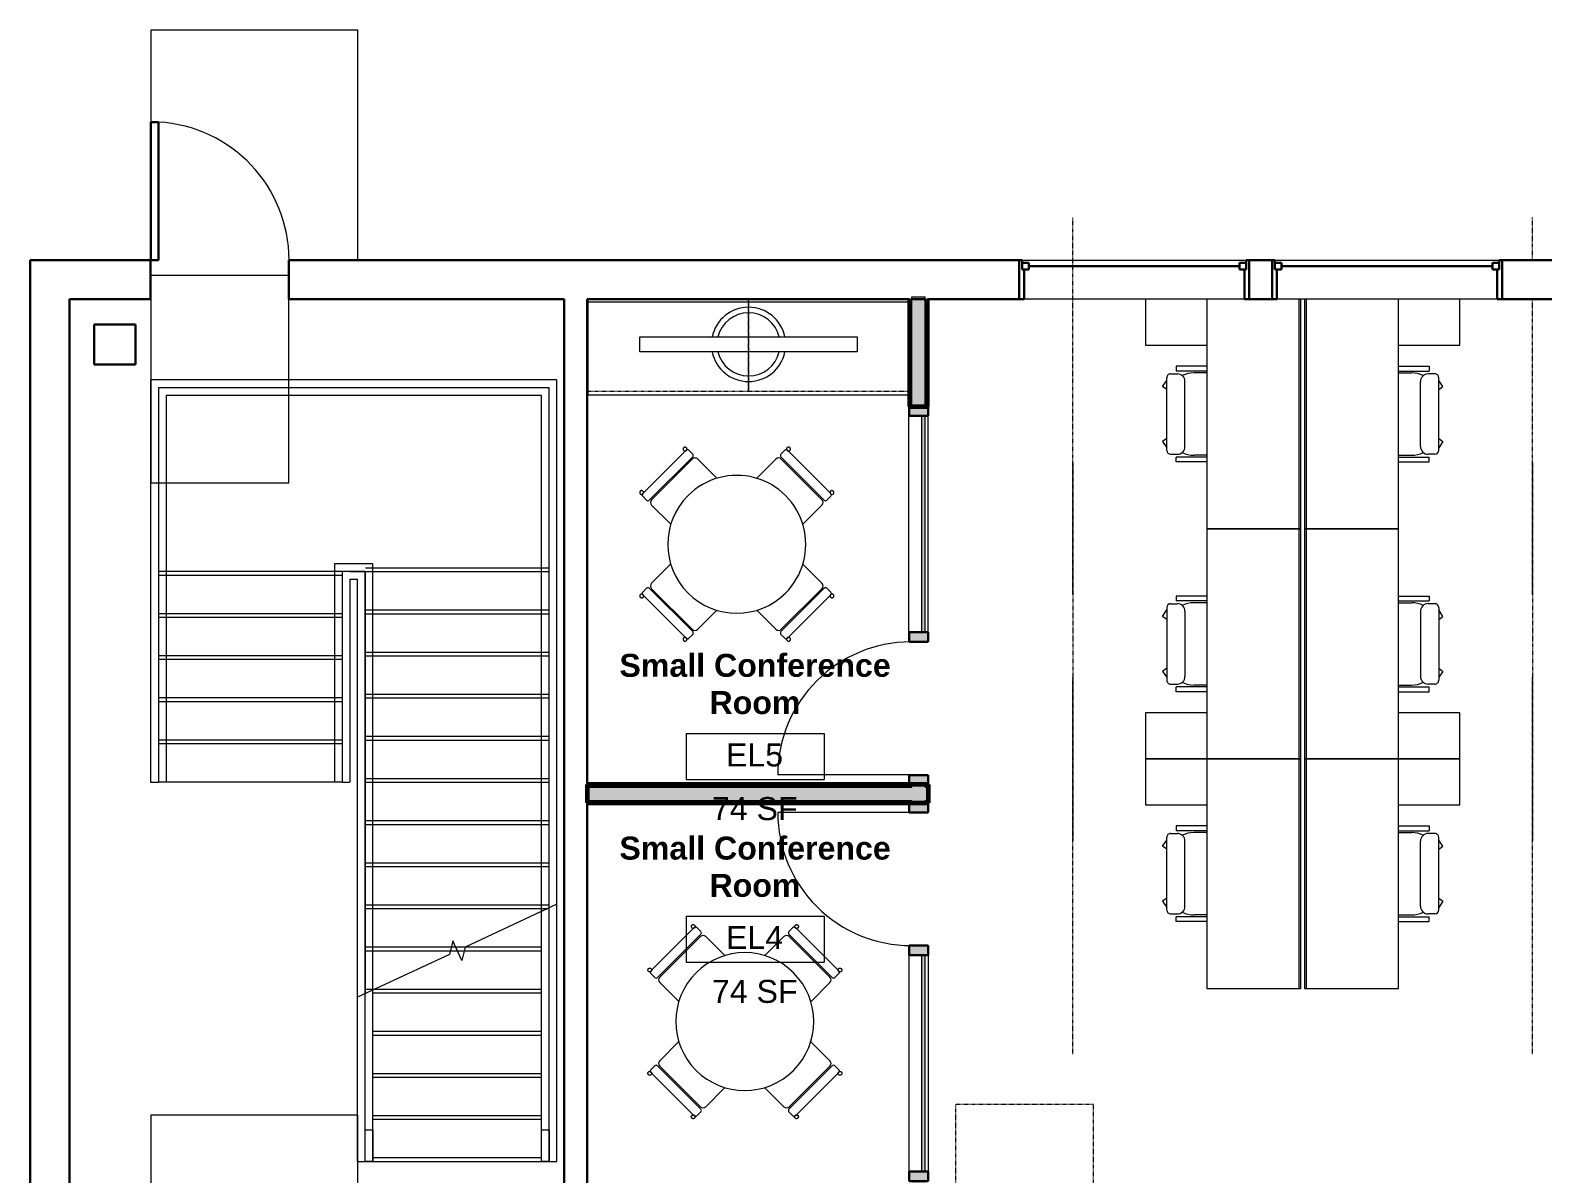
# Model space of a CAD drawing. Header units: millimetres. Extents: x 622 to 32901, y -1338 to 30648.
# Drawn here: x 622 to 10647, y 23065 to 30648 of the extents above; entities that cross this region are included whole.
import ezdxf

# ---------------------------------------------------------------- set-up
doc = ezdxf.new("R2010")
doc.units = ezdxf.units.MM
doc.header["$MEASUREMENT"] = 0
doc.linetypes.add('Dash', pattern=[0.25, 0.125, -0.125])
for name, color, linetype, lineweight in [('A-010-A_ROOM', 32, 'Continuous', 9), ('A-200-M_WALL', 113, 'Continuous', 30), ('A-200-M_WALL_EXT', 113, 'Continuous', 18), ('A-200-M_WALL_INT', 2, 'Continuous', 18), ('A-200-M_WALL_PAT', 111, 'Continuous', 60), ('A-214-M_CURT_WALL', 52, 'Continuous', 18), ('A-215-M_CURT_PANEL', 51, 'Continuous', 18), ('A-230-M_FLOOR', 192, 'Continuous', 18), ('A-242-M_STAIR', 31, 'Continuous', 18), ('A-242-MB_STAIR', 31, 'Continuous', 18), ('A-314-M_WINDO_GLASS', 151, 'Continuous', 30), ('A-314-M_WINDOW', 151, 'Continuous', 18), ('A-314-M_WINDOW_FRM', 151, 'Continuous', 30), ('A-325-M_DOOR', 31, 'Continuous', 18), ('A-325-M_DOOR_PANEL', 31, 'Continuous', 18), ('A-340-M_RAILING', 11, 'Continuous', 18), ('A-700-M_FFE', 30, 'Continuous', 9), ('A-700-MH_FFE', 30, 'Dash', 9), ('A-760-M_FFE_STORAGE', 31, 'Continuous', 9), ('E-640-M_COMM', 231, 'Continuous', 9), ('S-280-M_COLUMN', 52, 'Continuous', 18)]:
    doc.layers.add(name, color=color, linetype=linetype, lineweight=lineweight)
doc.styles.add('Arial_2', font='arial.ttf', dxfattribs={"height": 6})
doc.styles.add('Arial_B', font='arialbd.ttf', dxfattribs={"height": 6})

# ---------------------------------------------------------------- blocks, each defined once
blk = doc.blocks.new('Fixed - 60_ x 72_-458242-Level 1')
at = {"layer": 'A-314-M_WINDO_GLASS', "color": 55}
blk.add_line((-29, 3.47), (26, 3.47), dxfattribs=at)
at = {"layer": 'A-314-M_WINDOW_FRM', "color": 55}
for p, q in [((-31.5, 5.09), (-30.75, 5.09)), ((-30.75, 2.59), (-30.75, 5.09)), ((-30.75, 4.34), (-30.75, 2.59)), ((-30.75, 4.34), (-29, 4.34)), ((-29, 4.34), (-29, 2.59)), ((26, 4.34), (26, 2.59)), ((27.75, 4.34), (26, 4.34)), ((27.75, 2.59), (27.75, 5.09)), ((28.5, 5.09), (27.75, 5.09)), ((27.75, 4.34), (27.75, 2.59)), ((-30.75, 2.59), (-29, 2.59)), ((-30.75, 2.59), (-30.25, 2.59)), ((-30.25, -5.09), (-30.25, 2.59)), ((27.75, 2.59), (26, 2.59)), ((27.25, 2.59), (27.75, 2.59)), ((27.25, 2.59), (27.25, -5.09)), ((-30.25, -5.09), (-31.5, -5.09)), ((27.25, -5.09), (28.5, -5.09))]:
    blk.add_line(p, q, dxfattribs=at)
blk = doc.blocks.new('Single-Flush_BVL - 36_ x 84_-458243-Level 1')
at = {"layer": 'A-325-M_DOOR', "color": 8}
for p, q in [((-18, 53.09), (-18, 5.09)), ((18, 53.09), (-18, 53.09)), ((18, 5.09), (18, 53.09)), ((-36, -5.09), (-36, -65.09)), ((18, -65.09), (18, -5.09)), ((-36, -65.09), (18, -65.09))]:
    blk.add_line(p, q, dxfattribs=at)
blk.add_arc((18, -5.09), 36.07, 180, 266.8211, dxfattribs=at)
at = {"layer": 'A-325-M_DOOR_PANEL', "color": 55, "lineweight": 30}
for p, q in [((16, -5.09), (16, -41.11)), ((18, -5.09), (16, -5.09)), ((18, -5.09), (18, -41.11)), ((18, -41.11), (16, -41.11))]:
    blk.add_line(p, q, dxfattribs=at)
blk = doc.blocks.new('Single-Flush_BVL - 36_ x 84_-570528-Level 1')
at = {"layer": 'A-325-M_DOOR', "color": 8}
for p, q in [((-18, 51.06), (-18, 3.06)), ((18, 51.06), (-18, 51.06)), ((18, 3.06), (18, 51.06)), ((-36, -3.06), (-36, -63.06)), ((18, -63.06), (18, -3.06)), ((-36, -63.06), (18, -63.06))]:
    blk.add_line(p, q, dxfattribs=at)
blk.add_arc((18, -3.06), 36.07, 180, 266.8211, dxfattribs=at)
at = {"layer": 'A-325-M_DOOR_PANEL', "color": 55, "lineweight": 30}
for p, q in [((16, -3.06), (16, -39.07)), ((18, -3.06), (16, -3.06)), ((18, -3.06), (18, -39.07)), ((18, -39.07), (16, -39.07))]:
    blk.add_line(p, q, dxfattribs=at)
blk = doc.blocks.new('Glulam-Western Species-Column - 10_75x10_5-390985-Level 1')
at = {"layer": 'S-280-M_COLUMN', "color": 55, "lineweight": 30}
for p, q in [((5.375, 5.25), (-5.375, 5.25)), ((-5.375, 5.25), (-5.375, -5.25)), ((5.375, -5.25), (5.375, 5.25)), ((-5.375, -5.25), (5.375, -5.25))]:
    blk.add_line(p, q, dxfattribs=at)
blk = doc.blocks.new('Top Rail Type - Top Rail_Internal_-392177-Level 1')
at = {"layer": 'A-340-M_RAILING', "color": 8}
for p, q in [((709.31, 589.91), (711.31, 589.91)), ((709.31, 581.66), (709.31, 589.91)), ((711.31, 589.91), (711.31, 581.66)), ((711.31, 581.66), (709.31, 581.66))]:
    blk.add_line(p, q, dxfattribs=at)
blk = doc.blocks.new('Top Rail Type - Top Rail_Internal_-V3-Level 1')
at = {"layer": 'A-340-M_RAILING', "color": 8}
for p, q in [((701.31, 737.66), (701.31, 732.66)), ((706.31, 737.66), (701.31, 737.66)), ((703.31, 735.66), (703.31, 732.66)), ((706.31, 735.66), (703.31, 735.66)), ((711.31, 737.66), (706.31, 737.66)), ((709.31, 735.66), (706.31, 735.66)), ((709.31, 625.46), (709.31, 735.66)), ((711.31, 735.66), (711.31, 737.66)), ((711.31, 626.4), (711.31, 735.66)), ((701.31, 732.66), (701.31, 680.66)), ((703.31, 732.66), (703.31, 680.66)), ((703.31, 680.66), (701.31, 680.66)), ((711.31, 626.4), (709.31, 625.46)), ((709.31, 581.66), (709.31, 625.46)), ((711.31, 581.66), (711.31, 626.4)), ((709.31, 581.66), (711.31, 581.66))]:
    blk.add_line(p, q, dxfattribs=at)
blk = doc.blocks.new('Top Rail Type - Top Rail_Internal_-392188-Level 1')
at = {"layer": 'A-340-M_RAILING', "color": 8}
for p, q in [((755.31, 589.91), (757.31, 589.91)), ((755.31, 581.66), (755.31, 589.91)), ((757.31, 589.91), (757.31, 581.66)), ((757.31, 581.66), (755.31, 581.66))]:
    blk.add_line(p, q, dxfattribs=at)
blk = doc.blocks.new('Top Rail Type - Top Rail_Internal_-V4-Level 1')
at = {"layer": 'A-340-M_RAILING', "color": 8}
for p, q in [((655.31, 783.66), (655.31, 746.66)), ((757.31, 783.66), (655.31, 783.66)), ((657.31, 781.66), (657.31, 746.66)), ((755.31, 781.66), (657.31, 781.66)), ((755.31, 735.66), (755.31, 781.66)), ((757.31, 735.66), (757.31, 783.66)), ((655.31, 746.66), (655.31, 680.66)), ((657.31, 746.66), (657.31, 680.66)), ((755.31, 646.91), (755.31, 735.66)), ((757.31, 647.85), (757.31, 735.66)), ((657.31, 680.66), (655.31, 680.66)), ((757.31, 647.85), (755.31, 646.91)), ((757.31, 581.66), (757.31, 647.85)), ((755.31, 581.66), (755.31, 646.91)), ((755.31, 581.66), (757.31, 581.66))]:
    blk.add_line(p, q, dxfattribs=at)
blk = doc.blocks.new('Office Workstation A - Office Workstation A-V17-Level 1')
at = {"layer": 'A-700-M_FFE'}
for p, q in [((30, -0.5), (-30, -0.5)), ((-30, -0.5), (-30, -1)), ((-30, -1), (-30, -25)), ((-30, -1), (30, -1)), ((30, -1), (30, -0.5)), ((30, -25), (30, -1)), ((-30, -25), (30, -25)), ((18, -25), (18, -41)), ((18, -41), (30, -41))]:
    blk.add_line(p, q, dxfattribs=at)
at = {"layer": 'A-700-MH_FFE'}
for p, q in [((-47.14, -60), (30, -60)), ((40.19, -60), (51.42, -60))]:
    blk.add_line(p, q, dxfattribs=at)
blk = doc.blocks.new('Office Workstation A - Office Workstation A-V13-Level 1')
at = {"layer": 'A-700-M_FFE'}
for p, q in [((30, 41), (18, 41)), ((18, 41), (18, 25)), ((30, 25), (30, 41)), ((30, 25), (-30, 25)), ((-30, 25), (-30, 1)), ((30, 1), (30, 25)), ((30, 1), (-30, 1)), ((-30, 1), (-30, 0.5)), ((-30, 0.5), (30, 0.5)), ((30, 0.5), (30, 1))]:
    blk.add_line(p, q, dxfattribs=at)
at = {"layer": 'A-700-MH_FFE'}
blk.add_line((-47.14, 60), (51.42, 60), dxfattribs=at)
blk = doc.blocks.new('Office Workstation A - Office Workstation A-548036-Level 1')
at = {"layer": 'A-700-M_FFE'}
for p, q in [((30, -0.5), (-30, -0.5)), ((-30, -0.5), (-30, -1)), ((-30, -1), (-30, -25)), ((-30, -1), (30, -1)), ((30, -1), (30, -0.5)), ((30, -25), (30, -1)), ((-30, -25), (30, -25)), ((18, -25), (18, -41)), ((30, -41), (30, -25)), ((18, -41), (30, -41))]:
    blk.add_line(p, q, dxfattribs=at)
at = {"layer": 'A-700-MH_FFE'}
blk.add_line((-47.14, -60), (51.42, -60), dxfattribs=at)
blk = doc.blocks.new('Office Workstation A - Office Workstation A-V21-Level 1')
at = {"layer": 'A-700-M_FFE'}
for p, q in [((30, 41), (18, 41)), ((18, 41), (18, 25)), ((30, 25), (-30, 25)), ((-30, 25), (-30, 1)), ((30, 14), (30, 25)), ((30, 1), (30, 8)), ((30, 1), (-30, 1)), ((-30, 1), (-30, 0.5)), ((-30, 0.5), (30, 0.5)), ((30, 0.5), (30, 1))]:
    blk.add_line(p, q, dxfattribs=at)
at = {"layer": 'A-700-MH_FFE'}
blk.add_line((-47.14, 60), (51.42, 60), dxfattribs=at)
blk = doc.blocks.new('Chair-Executive - Chair-Executive-556997-Level 1')
at = {"layer": 'A-700-M_FFE'}
for p, q in [((-6.95, 0.75), (-6.95, -7.25)), ((-5.69, 0.75), (-5.69, -7.25)), ((-5.2, 0.75), (-5.2, -2.61)), ((16.3, 0.75), (16.3, -2.61)), ((16.78, 0.75), (16.78, -7.25)), ((18.05, 0.75), (18.05, -7.25)), ((-6.95, -7.25), (-5.69, -7.25)), ((-4.94, -8.74), (-4.94, -6.97)), ((-2.95, -4.97), (14.05, -4.97)), ((16.04, -8.74), (16.04, -6.97)), ((18.05, -7.25), (16.78, -7.25)), ((-3.95, -9.74), (15.05, -9.74)), ((-1.64, -10.85), (-3.3, -9.74)), ((-0.83, -9.74), (-1.64, -10.85)), ((11.93, -9.74), (12.74, -10.85)), ((12.74, -10.85), (14.28, -9.74))]:
    blk.add_line(p, q, dxfattribs=at)
for centre, radius, start, end in [((1.8, -2.61), 7, 180, 206.1658), ((9.3, -2.61), 7, 333.8316, 0), ((-2.95, -6.97), 2, 90, 180), ((14.05, -6.97), 2, 0, 90), ((-3.95, -8.74), 0.993, 180, 270), ((15.05, -8.74), 0.993, 270, 0)]:
    blk.add_arc(centre, radius, start, end, dxfattribs=at)
blk = doc.blocks.new('Chair-Executive - Chair-Executive-565713-Level 1')
at = {"layer": 'A-700-M_FFE'}
for p, q in [((-4.94, 8.74), (-4.94, 6.97)), ((-3.95, 9.74), (15.05, 9.74)), ((-1.64, 10.85), (-3.3, 9.74)), ((-0.83, 9.74), (-1.64, 10.85)), ((11.93, 9.74), (12.74, 10.85)), ((12.74, 10.85), (14.28, 9.74)), ((16.04, 8.74), (16.04, 6.97)), ((-6.95, 7.25), (-5.69, 7.25)), ((-6.95, -0.75), (-6.95, 7.25)), ((-5.69, -0.75), (-5.69, 7.25)), ((-2.95, 4.97), (14.05, 4.97)), ((16.78, -0.75), (16.78, 7.25)), ((18.05, 7.25), (16.78, 7.25)), ((18.05, -0.75), (18.05, 7.25)), ((-5.2, -0.75), (-5.2, 2.61)), ((16.3, -0.75), (16.3, 2.61))]:
    blk.add_line(p, q, dxfattribs=at)
for centre, radius, start, end in [((-3.95, 8.74), 0.993, 90, 180), ((15.05, 8.74), 0.993, 360, 90), ((1.8, 2.61), 7, 153.8342, 180), ((-2.95, 6.97), 2, 180, 270), ((14.05, 6.97), 2, 270, 360), ((9.3, 2.61), 7, 360, 26.1684)]:
    blk.add_arc(centre, radius, start, end, dxfattribs=at)
blk = doc.blocks.new('Single-Flush_BVL - 36_ x 84_-585701-Level 1')
at = {"layer": 'A-325-M_DOOR', "linetype": 'Dash'}
for p, q in [((-18, 50.38), (-18, 2.38)), ((18, 50.38), (-18, 50.38)), ((18, 2.38), (18, 50.38)), ((-36, -2.38), (-36, -62.37)), ((18, -62.37), (18, -2.38)), ((-36, -62.37), (18, -62.37))]:
    blk.add_line(p, q, dxfattribs=at)
at = {"layer": 'A-325-M_DOOR', "lineweight": 9}
blk.add_arc((18, -2.38), 36.07, 180, 266.8211, dxfattribs=at)
at = {"layer": 'A-325-M_DOOR_PANEL', "lineweight": 30}
for p, q in [((16, -2.38), (16, -38.39)), ((18, -2.38), (16, -2.38)), ((18, -2.38), (18, -38.39)), ((18, -38.39), (16, -38.39))]:
    blk.add_line(p, q, dxfattribs=at)
blk = doc.blocks.new('System Panel - Glazed-585467-Level 1')
at = {"layer": 'A-215-M_CURT_PANEL', "lineweight": 9}
blk.add_hatch(color=254, dxfattribs=at).paths.add_polyline_path([(28.25, 1.75), (-28.25, 1.75), (-28.25, 0.75), (28.25, 0.75)], flags=0)
at = {"layer": 'A-215-M_CURT_PANEL'}
for p, q in [((28.25, 1.75), (-28.25, 1.75)), ((-28.25, 1.75), (-28.25, 0.75)), ((-28.25, 0.75), (28.25, 0.75)), ((28.25, 0.75), (28.25, 1.75))]:
    blk.add_line(p, q, dxfattribs=at)
blk = doc.blocks.new('Door-Curtain-Wall-Single-Glass - Door-Curtain-Wall-Single-Glass-665440-Level 1')
at = {"layer": 'A-325-M_DOOR', "lineweight": 9}
blk.add_arc((17.375, -2), 34.75, 180, 270, dxfattribs=at)
at = {"layer": 'A-325-M_DOOR_PANEL', "lineweight": 9}
blk.add_line((17.375, -2.5), (17.375, -36.75), dxfattribs=at)
blk = doc.blocks.new('Rectangular Mullion - 2_5_ x 5_ rectangular-585465-Level 1')
at = {"layer": 'A-214-M_CURT_WALL', "lineweight": 9}
for p, q in [((851.18, 719.78), (851.18, 776.28)), ((856.18, 719.78), (856.18, 776.28))]:
    blk.add_line(p, q, dxfattribs=at)
blk = doc.blocks.new('Rectangular Mullion - 2_5_ x 5_ rectangular-583375-Level 1')
at = {"layer": 'A-214-M_CURT_WALL', "lineweight": 9}
blk.add_hatch(color=254, dxfattribs=at).paths.add_polyline_path([(0, -1.75), (0, -2.5), (-2.5, -2.5), (-2.5, 2.5), (0, 2.5), (0, -0.75)], flags=0)
at = {"layer": 'A-214-M_CURT_WALL', "lineweight": 30}
for p, q in [((-2.5, 2.5), (0, 2.5)), ((-2.5, -2.5), (-2.5, 2.5)), ((0, 2.5), (0, -2.5)), ((0, -2.5), (-2.5, -2.5))]:
    blk.add_line(p, q, dxfattribs=at)
blk = doc.blocks.new('Rectangular Mullion - 2_5_ x 5_ rectangular-V22-Level 1')
at = {"layer": 'A-214-M_CURT_WALL', "lineweight": 9}
blk.add_hatch(color=254, dxfattribs=at).paths.add_polyline_path([(-2.5, -0.75), (-2.5, -2.5), (0, -2.5), (0, 2.5), (-2.5, 2.5), (-2.5, 1.75)], flags=0)
at = {"layer": 'A-214-M_CURT_WALL', "lineweight": 30}
for p, q in [((0, 2.5), (-2.5, 2.5)), ((-2.5, 2.5), (-2.5, -2.5)), ((0, -2.5), (0, 2.5)), ((-2.5, -2.5), (0, -2.5))]:
    blk.add_line(p, q, dxfattribs=at)
blk = doc.blocks.new('Rectangular Mullion - 2_5_ x 5_ rectangular-V23-Level 1')
at = {"layer": 'A-214-M_CURT_WALL', "lineweight": 9}
blk.add_hatch(color=254, dxfattribs=at).paths.add_polyline_path([(1.25, 2.5), (1.25, -2.5), (-1.25, -2.5), (-1.25, 2.5)], flags=0)
at = {"layer": 'A-214-M_CURT_WALL', "lineweight": 30}
for p, q in [((-1.25, 2.5), (1.25, 2.5)), ((-1.25, -2.5), (-1.25, 2.5)), ((1.25, 2.5), (1.25, -2.5)), ((1.25, -2.5), (-1.25, -2.5))]:
    blk.add_line(p, q, dxfattribs=at)
blk = doc.blocks.new('System Panel - Glazed-587182-Level 1')
at = {"layer": 'A-215-M_CURT_PANEL', "lineweight": 9}
blk.add_hatch(color=254, dxfattribs=at).paths.add_polyline_path([(-28.25, -0.75), (-28.25, -1.75), (28.25, -1.75), (28.25, -0.75), (-1.08, -0.75)], flags=0)
at = {"layer": 'A-215-M_CURT_PANEL'}
for p, q in [((28.25, -0.75), (-28.25, -0.75)), ((-28.25, -0.75), (-28.25, -1.75)), ((-28.25, -1.75), (28.25, -1.75)), ((28.25, -1.75), (28.25, -0.75))]:
    blk.add_line(p, q, dxfattribs=at)
blk = doc.blocks.new('Door-Curtain-Wall-Single-Glass - Door-Curtain-Wall-Single-Glass-665441-Level 1')
at = {"layer": 'A-325-M_DOOR', "lineweight": 9}
blk.add_arc((17.375, 2), 34.75, 90, 180, dxfattribs=at)
at = {"layer": 'A-325-M_DOOR_PANEL', "lineweight": 9}
blk.add_line((17.375, 2.5), (17.375, 36.75), dxfattribs=at)
blk = doc.blocks.new('Rectangular Mullion - 2_5_ x 5_ rectangular-587180-Level 1')
at = {"layer": 'A-214-M_CURT_WALL', "lineweight": 9}
for p, q in [((851.18, 635.53), (851.18, 579.03)), ((856.18, 635.53), (856.18, 579.03))]:
    blk.add_line(p, q, dxfattribs=at)
blk = doc.blocks.new('Rectangular Mullion - 2_5_ x 5_ rectangular-585544-Level 1')
at = {"layer": 'A-214-M_CURT_WALL', "lineweight": 9}
blk.add_hatch(color=254, dxfattribs=at).paths.add_polyline_path([(-2.5, 2.5), (0, 2.5), (0, -2.5), (-2.5, -2.5), (-2.5, -1.75)], flags=0)
at = {"layer": 'A-214-M_CURT_WALL', "lineweight": 30}
for p, q in [((-2.5, 2.5), (0, 2.5)), ((-2.5, -2.5), (-2.5, 2.5)), ((0, 2.5), (0, -2.5)), ((0, -2.5), (-2.5, -2.5))]:
    blk.add_line(p, q, dxfattribs=at)
blk = doc.blocks.new('Rectangular Mullion - 2_5_ x 5_ rectangular-585547-Level 1')
at = {"layer": 'A-214-M_CURT_WALL', "lineweight": 9}
blk.add_hatch(color=254, dxfattribs=at).paths.add_polyline_path([(0, -2.375), (0, 2.5), (-2.5, 2.5), (-2.5, -2.5), (0, -2.5)], flags=0)
at = {"layer": 'A-214-M_CURT_WALL', "lineweight": 30}
for p, q in [((0, 2.5), (-2.5, 2.5)), ((-2.5, 2.5), (-2.5, -2.5)), ((0, -2.5), (0, 2.5)), ((-2.5, -2.5), (0, -2.5))]:
    blk.add_line(p, q, dxfattribs=at)
blk = doc.blocks.new('Rectangular Mullion - 2_5_ x 5_ rectangular-585533-Level 1')
at = {"layer": 'A-214-M_CURT_WALL', "lineweight": 9}
blk.add_hatch(color=254, dxfattribs=at).paths.add_polyline_path([(-1.25, 1.75), (-1.25, 2.5), (1.25, 2.5), (1.25, -2.5), (-1.25, -2.5), (-1.25, 0.75)], flags=0)
at = {"layer": 'A-214-M_CURT_WALL', "lineweight": 30}
for p, q in [((-1.25, 2.5), (1.25, 2.5)), ((-1.25, -2.5), (-1.25, 2.5)), ((1.25, 2.5), (1.25, -2.5)), ((1.25, -2.5), (-1.25, -2.5))]:
    blk.add_line(p, q, dxfattribs=at)
blk = doc.blocks.new('Counter Top_BVL - 24_ Depth-584013-Level 1')
at = {"layer": 'A-760-M_FFE_STORAGE'}
for p, q in [((-47.26, 0), (-47.26, -25)), ((36.74, -0.75), (-47.26, -0.75)), ((-47.26, -25), (36.74, -25))]:
    blk.add_line(p, q, dxfattribs=at)
blk = doc.blocks.new('Table-Dining Round w Chairs - 36_ Diameter-443376-Level 1')
at = {"layer": 'A-700-M_FFE'}
for start, end in [(90, 270), (270, 90)]:
    blk.add_arc((4.08, -7.28), 18, start, end, dxfattribs=at)
blk = doc.blocks.new('Chair-Breuer - Chair-Breuer-443338-Level 1')
at = {"layer": 'A-700-M_FFE'}
for p, q in [((-8.5, 2.06), (-8.5, -5)), ((8.5, -5), (8.5, 2.06)), ((-8.5, -6.85), (-8.5, -8.3)), ((8, -6.35), (-8, -6.35)), ((-7.5, -6), (7.5, -6)), ((8.5, -8.3), (8.5, -6.85)), ((-8, -8.8), (8, -8.8))]:
    blk.add_line(p, q, dxfattribs=at)
for centre, radius, start, end in [((-7.5, -5), 1, 180, 270), ((-8, -6.85), 0.5, 90, 180), ((7.5, -5), 1, 270, 360), ((8, -6.85), 0.5, 0, 90), ((-8, -8.3), 0.5, 180, 270), ((8, -8.3), 0.5, 270, 0)]:
    blk.add_arc(centre, radius, start, end, dxfattribs=at)
for points in [[(-8.01, -8.68), (-8.05, -8.68), (-8.13, -8.68), (-8.25, -8.73), (-8.35, -8.8), (-8.45, -8.92), (-8.53, -9.11), (-8.5, -9.33), (-8.41, -9.49), (-8.3, -9.59), (-8.16, -9.66), (-8.06, -9.67), (-8.01, -9.67)], [(-8.01, -9.67), (-7.97, -9.67), (-7.89, -9.66), (-7.78, -9.62), (-7.68, -9.55), (-7.57, -9.43), (-7.49, -9.24), (-7.52, -9.02), (-7.61, -8.86), (-7.72, -8.76), (-7.86, -8.69), (-7.96, -8.68), (-8.01, -8.68)], [(8.02, -8.68), (7.98, -8.68), (7.9, -8.68), (7.79, -8.73), (7.69, -8.8), (7.58, -8.92), (7.5, -9.11), (7.53, -9.33), (7.62, -9.49), (7.73, -9.59), (7.87, -9.66), (7.97, -9.67), (8.02, -9.67)], [(8.02, -9.67), (8.06, -9.67), (8.14, -9.66), (8.26, -9.62), (8.36, -9.55), (8.46, -9.43), (8.54, -9.24), (8.51, -9.02), (8.42, -8.86), (8.31, -8.76), (8.17, -8.69), (8.07, -8.68), (8.02, -8.68)]]:
    blk.add_open_spline(points, degree=3, knots=[0, 0, 0, 0, 0.076923, 0.153846, 0.230769, 0.307692, 0.461538, 0.615385, 0.711538, 0.807692, 0.903846, 1, 1, 1, 1], dxfattribs=at)
blk = doc.blocks.new('Chair-Breuer - Chair-Breuer-V8-Level 1')
at = {"layer": 'A-700-M_FFE'}
for p, q in [((-8.5, 2.13), (-8.5, -5)), ((8.5, -5), (8.5, 2.12)), ((-8.5, -6.85), (-8.5, -8.3)), ((8, -6.35), (-8, -6.35)), ((-7.5, -6), (7.5, -6)), ((8.5, -8.3), (8.5, -6.85)), ((-8, -8.8), (8, -8.8))]:
    blk.add_line(p, q, dxfattribs=at)
for centre, radius, start, end in [((-7.5, -5), 1, 180, 270), ((-8, -6.85), 0.5, 90, 180), ((7.5, -5), 1, 270, 360), ((8, -6.85), 0.5, 0, 90), ((-8, -8.3), 0.5, 180, 270), ((8, -8.3), 0.5, 270, 0)]:
    blk.add_arc(centre, radius, start, end, dxfattribs=at)
for points in [[(-8.01, -8.68), (-8.05, -8.68), (-8.13, -8.68), (-8.25, -8.73), (-8.35, -8.8), (-8.45, -8.92), (-8.53, -9.11), (-8.5, -9.33), (-8.41, -9.49), (-8.3, -9.59), (-8.16, -9.66), (-8.06, -9.67), (-8.01, -9.67)], [(-8.01, -9.67), (-7.97, -9.67), (-7.89, -9.66), (-7.78, -9.62), (-7.68, -9.55), (-7.57, -9.43), (-7.49, -9.24), (-7.52, -9.02), (-7.61, -8.86), (-7.72, -8.76), (-7.86, -8.69), (-7.96, -8.68), (-8.01, -8.68)], [(8.02, -8.68), (7.98, -8.68), (7.9, -8.68), (7.79, -8.73), (7.69, -8.8), (7.58, -8.92), (7.5, -9.11), (7.53, -9.33), (7.62, -9.49), (7.73, -9.59), (7.87, -9.66), (7.97, -9.67), (8.02, -9.67)], [(8.02, -9.67), (8.06, -9.67), (8.14, -9.66), (8.26, -9.62), (8.36, -9.55), (8.46, -9.43), (8.54, -9.24), (8.51, -9.02), (8.42, -8.86), (8.31, -8.76), (8.17, -8.69), (8.07, -8.68), (8.02, -8.68)]]:
    blk.add_open_spline(points, degree=3, knots=[0, 0, 0, 0, 0.076923, 0.153846, 0.230769, 0.307692, 0.461538, 0.615385, 0.711538, 0.807692, 0.903846, 1, 1, 1, 1], dxfattribs=at)
blk = doc.blocks.new('Table-Dining Round w Chairs - 36_ Diameter-584641-Level 1')
at = {"layer": 'A-700-M_FFE'}
for start, end in [(90, 270), (270, 90)]:
    blk.add_arc((4.08, 7.28), 18, start, end, dxfattribs=at)
blk = doc.blocks.new('Chair-Breuer - Chair-Breuer-V26-Level 1')
at = {"layer": 'A-700-M_FFE'}
for p, q in [((-8.5, 6.85), (-8.5, 8.3)), ((-8, 8.8), (8, 8.8)), ((8.5, 8.3), (8.5, 6.85)), ((-8.5, -2.06), (-8.5, 5)), ((8, 6.35), (-8, 6.35)), ((-7.5, 6), (7.5, 6)), ((8.5, 5), (8.5, -2.06))]:
    blk.add_line(p, q, dxfattribs=at)
for centre, radius, start, end in [((-8, 8.3), 0.5, 90, 180), ((8, 8.3), 0.5, 360, 90), ((-8, 6.85), 0.5, 180, 270), ((-7.5, 5), 1, 90, 180), ((7.5, 5), 1, 0, 90), ((8, 6.85), 0.5, 270, 360)]:
    blk.add_arc(centre, radius, start, end, dxfattribs=at)
for points in [[(-8.01, 8.68), (-8.06, 8.68), (-8.16, 8.69), (-8.3, 8.76), (-8.41, 8.86), (-8.5, 9.02), (-8.53, 9.24), (-8.45, 9.43), (-8.35, 9.55), (-8.25, 9.62), (-8.13, 9.66), (-8.05, 9.67), (-8.01, 9.67)], [(-8.01, 9.67), (-7.96, 9.67), (-7.86, 9.66), (-7.72, 9.59), (-7.61, 9.49), (-7.52, 9.33), (-7.49, 9.11), (-7.57, 8.92), (-7.68, 8.8), (-7.78, 8.73), (-7.89, 8.68), (-7.97, 8.68), (-8.01, 8.68)], [(8.02, 8.68), (7.97, 8.68), (7.87, 8.69), (7.73, 8.76), (7.62, 8.86), (7.53, 9.02), (7.5, 9.24), (7.58, 9.43), (7.69, 9.55), (7.79, 9.62), (7.9, 9.66), (7.98, 9.67), (8.02, 9.67)], [(8.02, 9.67), (8.07, 9.67), (8.17, 9.66), (8.31, 9.59), (8.42, 9.49), (8.51, 9.33), (8.54, 9.11), (8.46, 8.92), (8.36, 8.8), (8.26, 8.73), (8.14, 8.68), (8.06, 8.68), (8.02, 8.68)]]:
    blk.add_open_spline(points, degree=3, knots=[-1, -1, -1, -1, -0.903846, -0.807692, -0.711538, -0.615385, -0.461538, -0.307692, -0.230769, -0.153846, -0.076923, 0, 0, 0, 0], dxfattribs=at)
blk = doc.blocks.new('Chair-Breuer - Chair-Breuer-V27-Level 1')
at = {"layer": 'A-700-M_FFE'}
for p, q in [((-8.5, 6.85), (-8.5, 8.3)), ((-8, 8.8), (8, 8.8)), ((8.5, 8.3), (8.5, 6.85)), ((-8.5, -2.13), (-8.5, 5)), ((8, 6.35), (-8, 6.35)), ((-7.5, 6), (7.5, 6)), ((8.5, 5), (8.5, -2.12))]:
    blk.add_line(p, q, dxfattribs=at)
for centre, radius, start, end in [((-8, 8.3), 0.5, 90, 180), ((8, 8.3), 0.5, 360, 90), ((-8, 6.85), 0.5, 180, 270), ((-7.5, 5), 1, 90, 180), ((7.5, 5), 1, 0, 90), ((8, 6.85), 0.5, 270, 360)]:
    blk.add_arc(centre, radius, start, end, dxfattribs=at)
for points in [[(-8.01, 8.68), (-8.06, 8.68), (-8.16, 8.69), (-8.3, 8.76), (-8.41, 8.86), (-8.5, 9.02), (-8.53, 9.24), (-8.45, 9.43), (-8.35, 9.55), (-8.25, 9.62), (-8.13, 9.66), (-8.05, 9.67), (-8.01, 9.67)], [(-8.01, 9.67), (-7.96, 9.67), (-7.86, 9.66), (-7.72, 9.59), (-7.61, 9.49), (-7.52, 9.33), (-7.49, 9.11), (-7.57, 8.92), (-7.68, 8.8), (-7.78, 8.73), (-7.89, 8.68), (-7.97, 8.68), (-8.01, 8.68)], [(8.02, 8.68), (7.97, 8.68), (7.87, 8.69), (7.73, 8.76), (7.62, 8.86), (7.53, 9.02), (7.5, 9.24), (7.58, 9.43), (7.69, 9.55), (7.79, 9.62), (7.9, 9.66), (7.98, 9.67), (8.02, 9.67)], [(8.02, 9.67), (8.07, 9.67), (8.17, 9.66), (8.31, 9.59), (8.42, 9.49), (8.51, 9.33), (8.54, 9.11), (8.46, 8.92), (8.36, 8.8), (8.26, 8.73), (8.14, 8.68), (8.06, 8.68), (8.02, 8.68)]]:
    blk.add_open_spline(points, degree=3, knots=[-1, -1, -1, -1, -0.903846, -0.807692, -0.711538, -0.615385, -0.461538, -0.307692, -0.230769, -0.153846, -0.076923, 0, 0, 0, 0], dxfattribs=at)
blk = doc.blocks.new('TV_BVL - Conference Room TV - 65_-584797-Level 1')
at = {"layer": 'E-640-M_COMM'}
for p, q in [((-28.35, 1.94), (28.35, 1.94)), ((-28.35, -1.94), (-28.35, 1.94)), ((28.35, 1.94), (28.35, -1.94)), ((28.35, -1.94), (-28.35, -1.94))]:
    blk.add_line(p, q, dxfattribs=at)
for radius, start, end in [(9.7, 11.537, 168.463), (8.24, 13.609, 166.391), (9.7, 191.537, 348.463), (8.24, 193.609, 346.391)]:
    blk.add_arc((0, 0), radius, start, end, dxfattribs=at)
blk = doc.blocks.new('Base Cabinet-Double Door _ 2 Drawer - 42_-554996-Level 1')
at = {"layer": 'A-760-M_FFE_STORAGE', "linetype": 'Dash'}
for p, q in [((-20.26, 0), (-20.26, -24)), ((21.74, -24), (21.74, 0)), ((-20.26, -24), (21.74, -24))]:
    blk.add_line(p, q, dxfattribs=at)
blk = doc.blocks.new('Base Cabinet-Double Door _ 2 Drawer - 42_-V28-Level 1')
at = {"layer": 'A-760-M_FFE_STORAGE', "linetype": 'Dash'}
for p, q in [((-20.26, 0), (-20.26, -24)), ((-20.26, -24), (21.74, -24))]:
    blk.add_line(p, q, dxfattribs=at)
blk = doc.blocks.new('Room Tag - Room Tag With Area-84097-Level 1')
at = {"layer": 'A-010-A_ROOM'}
for p, q in [((-0.375, -0.0625), (-0.375, -0.3125)), ((-0.375, -0.0625), (0.375, -0.0625)), ((0.375, -0.0625), (0.375, -0.3125)), ((-0.375, -0.3125), (0.375, -0.3125))]:
    blk.add_line(p, q, dxfattribs=at)

msp = doc.modelspace()

# ---------------------------------------------------------------- hatches: boundary and pattern name
at = {"layer": 'A-200-M_WALL_INT'}
h = msp.add_hatch(color=254, dxfattribs=at)
h.paths.add_polyline_path([(6466, 25630), (6554, 25630), (6554, 25646), (6466, 25646)], flags=0)
h.paths.add_polyline_path([(6466, 28154), (6554, 28154), (6554, 28865), (6466, 28865), (6466, 28256)], flags=0)
msp.add_hatch(color=254, dxfattribs=at).paths.add_polyline_path([(5978, 25541), (6575, 25541), (6575, 25630), (4313, 25630), (4313, 25541), (4484, 25541)], flags=0)
h = msp.add_hatch(color=254, dxfattribs=at)
h.paths.add_polyline_path([(6554, 22290), (6554, 23017), (6466, 23017), (6466, 22290)], flags=0)
h.paths.add_polyline_path([(6466, 25525), (6554, 25525), (6554, 25541), (6466, 25541)], flags=0)
at = {"layer": 'A-200-M_WALL_PAT', "lineweight": 18}
msp.add_hatch(color=9, dxfattribs=at).paths.add_polyline_path([(6450, 28154), (6466, 28154), (6466, 28865), (6450, 28865), (6450, 28256)], flags=0)
at = {"layer": 'A-200-M_WALL_PAT'}
msp.add_hatch(color=254, dxfattribs=at).paths.add_polyline_path([(6570, 28154), (6570, 28865), (6554, 28865), (6554, 28154)], flags=0)
at = {"layer": 'A-200-M_WALL_PAT', "lineweight": 18}
h = msp.add_hatch(color=9, dxfattribs=at)
h.paths.add_polyline_path([(4313, 25630), (6466, 25630), (6466, 25646), (4313, 25646)], flags=0)
h.paths.add_polyline_path([(6573, 25630), (6575, 25630), (6575, 25646), (6554, 25646), (6554, 25630)], flags=0)
at = {"layer": 'A-200-M_WALL_PAT'}
h = msp.add_hatch(color=254, dxfattribs=at)
h.paths.add_polyline_path([(4484, 25525), (6466, 25525), (6466, 25541), (4313, 25541), (4313, 25525)], flags=0)
h.paths.add_polyline_path([(6573, 25525), (6575, 25525), (6575, 25541), (6554, 25541), (6554, 25525)], flags=0)

# ---------------------------------------------------------------- linework, layer by layer
at = {"layer": 'A-200-M_WALL', "lineweight": 18}
for p, q in [((6466, 28154), (6466, 28881)), ((6554, 28154), (6554, 28881)), ((4313, 25630), (6466, 25630)), ((6466, 25630), (6466, 25646)), ((6554, 25630), (6554, 25646)), ((6554, 25630), (6575, 25630)), ((4313, 25541), (6466, 25541)), ((6466, 25525), (6466, 25541)), ((6554, 25541), (6575, 25541)), ((6554, 25525), (6554, 25541))]:
    msp.add_line(p, q, dxfattribs=at)
at = {"layer": 'A-200-M_WALL', "color": 8, "lineweight": 18}
for p, q in [((6450, 28865), (6466, 28865)), ((6554, 28865), (6570, 28865))]:
    msp.add_line(p, q, dxfattribs=at)
at = {"layer": 'A-200-M_WALL_EXT', "color": 55, "lineweight": 30}
for p, q in [((1420, 29124), (622, 29124)), ((622, 29124), (622, -343)), ((1420, 28865), (1420, 29124)), ((7177, 29124), (2335, 29124)), ((2335, 29124), (2335, 28865)), ((7177, 28865), (7177, 29124)), ((8853, 29124), (8701, 29124)), ((8701, 29124), (8701, 28865)), ((8853, 28865), (8853, 29124)), ((11241, 29124), (10377, 29124)), ((10377, 29124), (10377, 28865)), ((881, 28865), (1420, 28865)), ((881, 21931), (881, 28865)), ((2335, 28865), (4160, 28865)), ((4313, 28865), (6450, 28865)), ((6466, 28865), (6554, 28865)), ((6570, 28865), (7177, 28865)), ((8701, 28865), (8853, 28865)), ((10377, 28865), (11241, 28865))]:
    msp.add_line(p, q, dxfattribs=at)
at = {"layer": 'A-200-M_WALL_EXT', "color": 8}
for p, q in [((7177, 29124), (8701, 29124)), ((8853, 29124), (10377, 29124)), ((8421, 28865), (7177, 28865)), ((9069, 28865), (9044, 28865)), ((10377, 28865), (9691, 28865))]:
    msp.add_line(p, q, dxfattribs=at)
at = {"layer": 'A-200-M_WALL_INT'}
msp.add_line((6466, 28881), (6554, 28881), dxfattribs=at)
at = {"layer": 'A-200-M_WALL_INT', "color": 55, "lineweight": 30}
for p, q in [((4160, 28865), (4160, 21931)), ((4313, 25646), (4313, 28865)), ((4313, 22306), (4313, 25525))]:
    msp.add_line(p, q, dxfattribs=at)
at = {"layer": 'A-200-M_WALL_INT', "lineweight": 60}
for p, q in [((6450, 28865), (6450, 28154)), ((6570, 28154), (6570, 28865)), ((6450, 28154), (6570, 28154)), ((6575, 25646), (4313, 25646)), ((4313, 25646), (4313, 25525)), ((6575, 25525), (6575, 25646)), ((4313, 25525), (6575, 25525))]:
    msp.add_line(p, q, dxfattribs=at)
at = {"layer": 'A-230-M_FLOOR', "color": 8}
msp.add_line((2335, 29021), (1420, 29021), dxfattribs=at)
at = {"layer": 'A-242-M_STAIR', "color": 8}
for p, q in [((4113, 23147), (4113, 24852)), ((3413, 24570), (3441, 24570)), ((3507, 24570), (4011, 24570)), ((3407, 24544), (3452, 24544)), ((3498, 24544), (4011, 24544)), ((2894, 24265), (4011, 24265)), ((2908, 24290), (4011, 24290)), ((2792, 23147), (2792, 24236)), ((2894, 24011), (4011, 24011)), ((2894, 23985), (4011, 23985)), ((2894, 23731), (4011, 23731)), ((2894, 23706), (4011, 23706)), ((2894, 23452), (4011, 23452)), ((2894, 23427), (4011, 23427)), ((2894, 23173), (4011, 23173)), ((2792, 23147), (2843, 23147)), ((2894, 23147), (4011, 23147)), ((4062, 23147), (4113, 23147))]:
    msp.add_line(p, q, dxfattribs=at)
at = {"layer": 'A-242-MB_STAIR', "color": 8}
for p, q in [((4113, 28329), (1420, 28329)), ((1420, 28329), (1420, 27279)), ((4062, 28278), (1471, 28278)), ((1471, 28278), (1471, 27279)), ((4062, 27117), (4062, 28278)), ((4113, 27117), (4113, 28329)), ((1420, 27279), (1420, 25662)), ((1471, 27279), (1471, 25662)), ((2843, 27084), (4062, 27084)), ((4062, 24828), (4062, 27117)), ((4113, 24852), (4113, 27117)), ((2690, 27059), (1471, 27059)), ((2690, 27033), (1471, 27033)), ((2741, 27059), (2690, 27059)), ((2690, 27059), (2690, 25662)), ((2741, 27059), (2843, 27059)), ((2741, 27008), (2741, 25662)), ((2741, 27008), (2792, 27008)), ((2792, 24236), (2792, 27008)), ((2843, 27008), (2843, 27059)), ((2843, 27059), (4062, 27059)), ((2843, 27008), (2843, 27059)), ((2843, 24260), (2843, 27008)), ((2690, 26779), (1471, 26779)), ((2843, 26805), (4062, 26805)), ((2843, 26779), (4062, 26779)), ((2690, 26754), (1471, 26754)), ((2690, 26500), (1471, 26500)), ((2690, 26475), (1471, 26475)), ((2843, 26525), (4062, 26525)), ((2843, 26500), (4062, 26500)), ((2690, 26221), (1471, 26221)), ((2690, 26195), (1471, 26195)), ((2843, 26246), (4062, 26246)), ((2843, 26221), (4062, 26221)), ((2843, 25967), (4062, 25967)), ((2690, 25941), (1471, 25941)), ((2690, 25916), (1471, 25916)), ((2843, 25941), (4062, 25941)), ((2843, 25687), (4062, 25687)), ((1420, 25662), (1471, 25662)), ((2690, 25662), (1471, 25662)), ((2690, 25662), (2741, 25662)), ((2843, 25662), (4062, 25662)), ((2843, 25408), (4062, 25408)), ((2843, 25382), (4062, 25382)), ((2843, 25128), (4062, 25128)), ((2843, 25103), (4062, 25103)), ((2843, 24849), (4062, 24849)), ((2843, 24824), (4052, 24824)), ((4113, 24852), (3504, 24568)), ((2843, 24570), (3413, 24570)), ((3422, 24609), (3401, 24520)), ((3483, 24479), (3422, 24609)), ((3441, 24570), (3507, 24570)), ((3504, 24568), (3483, 24479)), ((3401, 24520), (2792, 24236)), ((2843, 24544), (3407, 24544)), ((3452, 24544), (3498, 24544)), ((2843, 24290), (2908, 24290)), ((2843, 24265), (2853, 24265))]:
    msp.add_line(p, q, dxfattribs=at)

# ---------------------------------------------------------------- block references
at = {"layer": 'A-010-A_ROOM', "xscale": 1219.199999999999, "yscale": 1219.199999999999, "zscale": 1219.199999999999}
for p in [(5427, 26061), (5427, 24850)]:
    msp.add_blockref('Room Tag - Room Tag With Area-84097-Level 1', p, dxfattribs=at)
at = {"layer": 'A-214-M_CURT_WALL', "lineweight": 9, "xscale": 25.4, "yscale": 25.4, "zscale": 25.4}
for name, p, rotation in [('Rectangular Mullion - 2_5_ x 5_ rectangular-V22-Level 1', (6510, 28154), 89.9999999999999), ('Rectangular Mullion - 2_5_ x 5_ rectangular-585547-Level 1', (6510, 23017), 269.9999999999998)]:
    msp.add_blockref(name, p, dxfattribs=dict(at, rotation=rotation))
for name in ['Rectangular Mullion - 2_5_ x 5_ rectangular-585465-Level 1', 'Rectangular Mullion - 2_5_ x 5_ rectangular-587180-Level 1']:
    msp.add_blockref(name, (-15174, 8373), dxfattribs=at)
at = {"layer": 'A-214-M_CURT_WALL', "lineweight": 9, "extrusion": (0, 0, -1), "xscale": 25.4, "yscale": 25.4, "zscale": 25.4}
for name, p, rotation in [('Rectangular Mullion - 2_5_ x 5_ rectangular-V23-Level 1', (-6510, 26624), 270.0000000000001), ('Rectangular Mullion - 2_5_ x 5_ rectangular-583375-Level 1', (-6510, 25646), 270.0000000000001), ('Rectangular Mullion - 2_5_ x 5_ rectangular-585544-Level 1', (-6510, 25525), 90.00000000000021), ('Rectangular Mullion - 2_5_ x 5_ rectangular-585533-Level 1', (-6510, 24547), 90.00000000000021)]:
    msp.add_blockref(name, p, dxfattribs=dict(at, rotation=rotation))
at = {"layer": 'A-215-M_CURT_PANEL', "lineweight": 9, "xscale": 25.4, "yscale": 25.4, "zscale": 25.4}
for name, p, rotation in [('System Panel - Glazed-585467-Level 1', (6510, 27373), 269.9999999999999), ('System Panel - Glazed-587182-Level 1', (6510, 23798), 89.99999999999979)]:
    msp.add_blockref(name, p, dxfattribs=dict(at, rotation=rotation))
at = {"layer": 'A-314-M_WINDOW', "color": 8, "xscale": 25.4, "yscale": 25.4, "zscale": 25.4}
for p in [(7977, 28995), (9653, 28995)]:
    msp.add_blockref('Fixed - 60_ x 72_-458242-Level 1', p, dxfattribs=at)
at = {"layer": 'A-325-M_DOOR', "color": 8, "xscale": 25.4, "yscale": 25.4, "zscale": 25.4, "rotation": 180}
for name, p in [('Single-Flush_BVL - 36_ x 84_-458243-Level 1', (1878, 28995)), ('Single-Flush_BVL - 36_ x 84_-570528-Level 1', (1878, 21853))]:
    msp.add_blockref(name, p, dxfattribs=at)
at = {"layer": 'A-325-M_DOOR', "xscale": 25.4, "yscale": 25.4, "zscale": 25.4}
for name, p, rotation in [('Door-Curtain-Wall-Single-Glass - Door-Curtain-Wall-Single-Glass-665440-Level 1', (6510, 26151), 269.9999999999999), ('Door-Curtain-Wall-Single-Glass - Door-Curtain-Wall-Single-Glass-665441-Level 1', (6510, 25020), 89.99999999999979)]:
    msp.add_blockref(name, p, dxfattribs=dict(at, rotation=rotation))
msp.add_blockref('Single-Flush_BVL - 36_ x 84_-585701-Level 1', (7212, 22245), dxfattribs=at)
at = {"layer": 'A-340-M_RAILING', "color": 8, "xscale": 25.4, "yscale": 25.4, "zscale": 25.4}
for name in ['Top Rail Type - Top Rail_Internal_-V4-Level 1', 'Top Rail Type - Top Rail_Internal_-V3-Level 1', 'Top Rail Type - Top Rail_Internal_-392177-Level 1', 'Top Rail Type - Top Rail_Internal_-392188-Level 1']:
    msp.add_blockref(name, (-15174, 8373), dxfattribs=at)
at = {"layer": 'A-700-M_FFE', "xscale": 25.4, "yscale": 25.4, "zscale": 25.4}
for name, p, rotation in [('Office Workstation A - Office Workstation A-V21-Level 1', (9056, 28103), 89.99999999999977), ('Office Workstation A - Office Workstation A-V17-Level 1', (9056, 28103), 90.00000000000021), ('Chair-Executive - Chair-Executive-565713-Level 1', (8402, 27962), 89.99999999999977), ('Chair-Executive - Chair-Executive-556997-Level 1', (9710, 27962), 90.00000000000021), ('Chair-Breuer - Chair-Breuer-443338-Level 1', (4983, 27562), 224.9999999999945), ('Table-Dining Round w Chairs - 36_ Diameter-443376-Level 1', (5509, 27182), 224.9999999999997), ('Chair-Breuer - Chair-Breuer-V8-Level 1', (5627, 27562), 134.9999999999948), ('Office Workstation A - Office Workstation A-548036-Level 1', (9056, 26579), 269.9999999999998), ('Office Workstation A - Office Workstation A-V13-Level 1', (9056, 26579), 270.0000000000002), ('Chair-Breuer - Chair-Breuer-V8-Level 1', (4983, 26918), 314.9999999999948), ('Chair-Breuer - Chair-Breuer-443338-Level 1', (5627, 26918), 44.99999999999478), ('Chair-Executive - Chair-Executive-556997-Level 1', (8402, 26720), 269.9999999999998), ('Chair-Executive - Chair-Executive-565713-Level 1', (9710, 26720), 270.0000000000002), ('Office Workstation A - Office Workstation A-V13-Level 1', (9056, 25055), 89.99999999999977), ('Office Workstation A - Office Workstation A-548036-Level 1', (9056, 25055), 90.00000000000021), ('Chair-Executive - Chair-Executive-565713-Level 1', (8402, 24914), 89.99999999999977), ('Chair-Executive - Chair-Executive-556997-Level 1', (9710, 24914), 90.00000000000021), ('Chair-Breuer - Chair-Breuer-V27-Level 1', (5037, 24396), 45.00000000000483), ('Table-Dining Round w Chairs - 36_ Diameter-584641-Level 1', (5562, 24132), 135), ('Chair-Breuer - Chair-Breuer-V26-Level 1', (5680, 24396), 315.0000000000049), ('Chair-Breuer - Chair-Breuer-V26-Level 1', (5037, 23752), 135.0000000000051), ('Chair-Breuer - Chair-Breuer-V27-Level 1', (5680, 23752), 225.0000000000049)]:
    msp.add_blockref(name, p, dxfattribs=dict(at, rotation=rotation))
at = {"layer": 'A-760-M_FFE_STORAGE', "xscale": 25.4, "yscale": 25.4, "zscale": 25.4}
for name, p in [('Counter Top_BVL - 24_ Depth-584013-Level 1', (5517, 28865)), ('Base Cabinet-Double Door _ 2 Drawer - 42_-554996-Level 1', (4831, 28865)), ('Base Cabinet-Double Door _ 2 Drawer - 42_-V28-Level 1', (5898, 28865))]:
    msp.add_blockref(name, p, dxfattribs=at)
at = {"layer": 'E-640-M_COMM', "xscale": 25.4, "yscale": 25.4, "zscale": 25.4, "rotation": 180}
msp.add_blockref('TV_BVL - Conference Room TV - 65_-584797-Level 1', (5383, 28565), dxfattribs=at)
at = {"layer": 'S-280-M_COLUMN', "color": 8, "xscale": 25.4, "yscale": 25.4, "zscale": 25.4}
msp.add_blockref('Glulam-Western Species-Column - 10_75x10_5-390985-Level 1', (1182, 28564), dxfattribs=at)

# ---------------------------------------------------------------- texts
at = {"layer": 'A-010-A_ROOM', "char_height": 152.4, "attachment_point": 1}
for s, insert, width, style in [('Small Conference', (4527, 26513), 2178.02, 'Arial_B'), ('Room', (5124, 26266), 731.14, 'Arial_B'), ('EL5', (5233, 25919), 457.92, 'Arial_2'), ('74 SF', (5140, 25563), 688.81, 'Arial_2'), ('Small Conference', (4527, 25301), 2178.02, 'Arial_B'), ('Room', (5124, 25054), 731.14, 'Arial_B'), ('EL4', (5233, 24708), 457.92, 'Arial_2'), ('74 SF', (5140, 24351), 688.81, 'Arial_2')]:
    msp.add_mtext(s, dxfattribs=dict(at, insert=insert, width=width, style=style))

doc.saveas('drawing.dxf')
